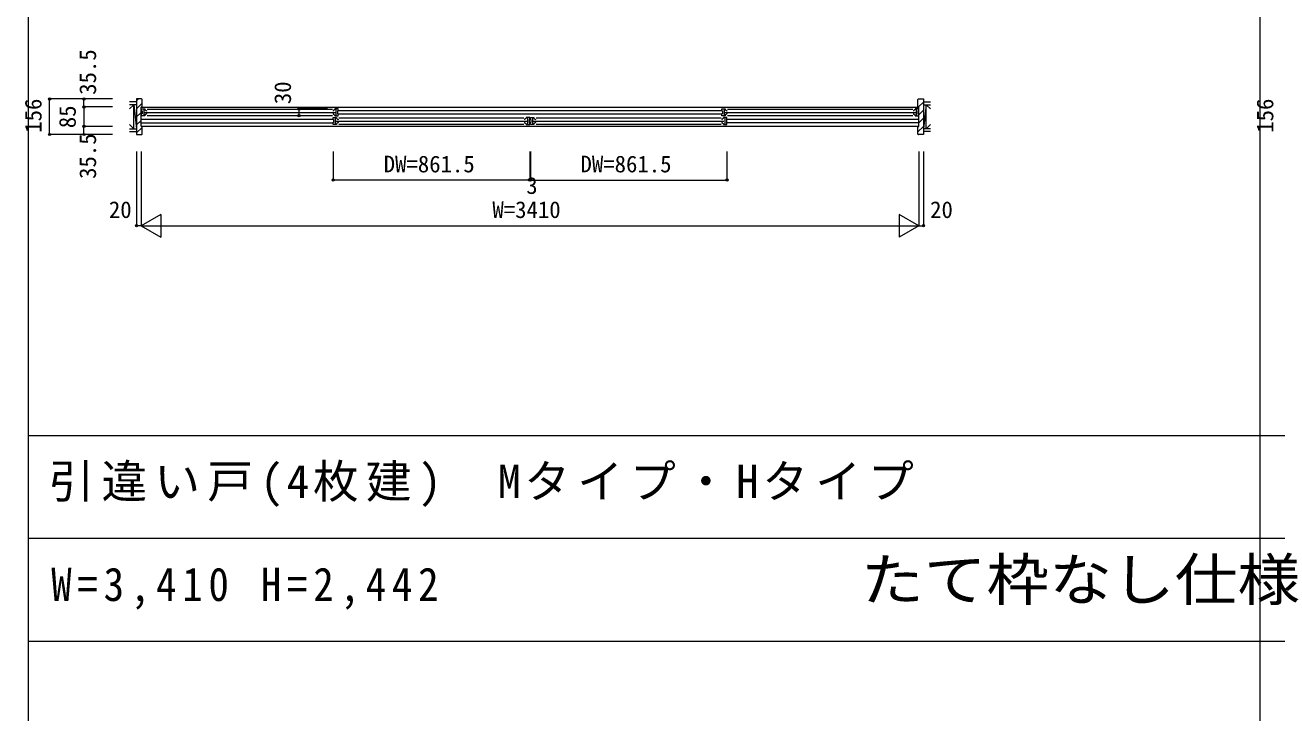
# Model space of a CAD drawing. Units: millimetres, scale not verified. Extents: x -21040 to 6475, y -14850 to 5150.
# Drawn here: x -21040 to -15551, y -3065 to -51 of the extents above; entities that cross this region are included whole.
import ezdxf
from ezdxf.enums import TextEntityAlignment as Align

# ---------------------------------------------------------------- set-up
doc = ezdxf.new("R2010")
doc.units = ezdxf.units.MM
doc.header["$LTSCALE"] = 50
doc.layers.add('0-0_0', color=7, linetype='Continuous')
for name, color, linetype, lineweight in [('0-1_YKK_F1', 7, 'Continuous', 9), ('0-2_YKK_N1', 2, 'Continuous', 9), ('0-3_YKK_Z1', 7, 'Continuous', 9), ('0-5_YKK_B1', 4, 'Continuous', 9), ('0-7_YKK_B2', 5, 'Continuous', 9)]:
    doc.layers.add(name, color=color, linetype=linetype, lineweight=lineweight)
doc.styles.add('ＭＳ ゴシック', font='')
doc.styles.get('ＭＳ ゴシック').set_extended_font_data('MS Gothic')

msp = doc.modelspace()

# ---------------------------------------------------------------- linework, layer by layer
at = {"layer": '0-1_YKK_F1'}
for p, q in [((-21025, -14850), (-21025, 5150)), ((-15625, -14850), (-15625, 4650)), ((-21025, -1850), (5975, -1850)), ((-21025, -2300), (5975, -2300)), ((-21025, -2750), (5975, -2750))]:
    msp.add_line(p, q, dxfattribs=at)
at = {"layer": '0-2_YKK_N1'}
for p, q in [((-20656.81, -374.5), (-20931.81, -374.5)), ((-20781.81, -410), (-20781.81, -495)), ((-19713.25, -418.5), (-19838.25, -418.5)), ((-20656.81, -495), (-20781.81, -495)), ((-20781.81, -530.5), (-20781.81, -495)), ((-20551, -605.5), (-20551, -930.5)), ((-20531, -605.5), (-20531, -930.5)), ((-19689, -605.5), (-19689, -730.5)), ((-18827.5, -605.5), (-18827.5, -730.5)), ((-18824.5, -605.5), (-18824.5, -730.5)), ((-17963, -605.5), (-17963, -730.5)), ((-17101, -605.5), (-17101, -930.5)), ((-18827.5, -730.5), (-19689, -730.5)), ((-18827.5, -730.5), (-18824.5, -730.5)), ((-18824.5, -730.5), (-17963, -730.5)), ((-20531, -930.5), (-20551, -930.5)), ((-20531, -930.5), (-17121, -930.5)), ((-20444.4, -880.5), (-20444.4, -980.5)), ((-17207.6, -880.5), (-17207.6, -980.5)), ((-17121, -930.5), (-17207.6, -980.5)), ((-17121, -930.5), (-17101, -930.5))]:
    msp.add_line(p, q, dxfattribs=at)
for points in [[(-20656.81, -530.5), (-20931.81, -530.5), (-20931.81, -374.5)], [(-20656.81, -410), (-20781.81, -410), (-20781.81, -374.5)], [(-19713.25, -448.5), (-19838.25, -448.5), (-19838.25, -418.5)], [(-17121, -605.5), (-17121, -930.5), (-17207.6, -880.5)], [(-20444.4, -880.5), (-20531, -930.5), (-20444.4, -980.5)]]:
    msp.add_lwpolyline(points, dxfattribs=at)
for centre in [(-20931.81, -374.5), (-20781.81, -374.5), (-20781.81, -410), (-19838.25, -418.5), (-20781.81, -495), (-19838.25, -448.5), (-20931.81, -530.5), (-20781.81, -530.5), (-19689, -730.5), (-18827.5, -730.5), (-18824.5, -730.5), (-17963, -730.5), (-20551, -930.5), (-17101, -930.5)]:
    msp.add_circle(centre, 5, dxfattribs=at)
at = {"layer": '0-3_YKK_Z1'}
for p, q in [((-20550.5, -387.5), (-20581.81, -387.5)), ((-20563, -400), (-20581.81, -418.81)), ((-20550.5, -400), (-20581.81, -400)), ((-20550.5, -400), (-20581.81, -400)), ((-17101.5, -387.5), (-17070.19, -387.5)), ((-17101.5, -400), (-17070.19, -400)), ((-17101.5, -400), (-17070.19, -400)), ((-17089, -400), (-17070.19, -418.81)), ((-20581.81, -486.19), (-20563, -505)), ((-17070.19, -486.19), (-17089, -505)), ((-20581.81, -505), (-20550.5, -505)), ((-20581.81, -505), (-20550.5, -505)), ((-20581.81, -517.5), (-20550.5, -517.5)), ((-17070.19, -505), (-17101.5, -505)), ((-17070.19, -505), (-17101.5, -505)), ((-17070.19, -517.5), (-17101.5, -517.5))]:
    msp.add_line(p, q, dxfattribs=at)
for points in [[(-20563, -505), (-20563, -400), (-20550.5, -505)], [(-17089, -505), (-17089, -400), (-17101.5, -505)]]:
    msp.add_lwpolyline(points, dxfattribs=at)
at = {"layer": '0-5_YKK_B1'}
for p, q in [((-20530, -411), (-17122, -411)), ((-20529, -418.5), (-20514, -418.5)), ((-20529, -428.5), (-20529, -418.5)), ((-20529, -427.25), (-20526.6, -427.25)), ((-20529, -448.5), (-20529, -438.5)), ((-20526.6, -427.25), (-20526.6, -439.75)), ((-20519.5, -418.5), (-20519.5, -448.5)), ((-20516, -433.5), (-19680.25, -433.5)), ((-20514, -418.5), (-20514, -421.5)), ((-20514, -421.5), (-20507, -426.3)), ((-20507, -426.3), (-20507, -428)), ((-20507, -439), (-20507, -440.7)), ((-20504, -420), (-19692.25, -420)), ((-19667.25, -418.5), (-19682.25, -418.5)), ((-19676.75, -418.5), (-19676.75, -448.5)), ((-19667.25, -427.25), (-19669.65, -427.25)), ((-19669.65, -427.25), (-19669.65, -439.75)), ((-19667.25, -428.5), (-19667.25, -418.5)), ((-19667.25, -448.5), (-19667.25, -438.5)), ((-19667.05, -425), (-17984.95, -425)), ((-17984.75, -418.5), (-17969.75, -418.5)), ((-17984.75, -428.5), (-17984.75, -418.5)), ((-17984.75, -427.25), (-17982.35, -427.25)), ((-17984.75, -448.5), (-17984.75, -438.5)), ((-17982.35, -427.25), (-17982.35, -439.75)), ((-17975.25, -418.5), (-17975.25, -448.5)), ((-17971.75, -433.5), (-17136, -433.5)), ((-17969.75, -418.5), (-17969.75, -421.5)), ((-17969.75, -421.5), (-17962.75, -426.3)), ((-17962.75, -426.3), (-17962.75, -428)), ((-17962.75, -439), (-17962.75, -440.7)), ((-17959.75, -420), (-17148, -420)), ((-17123, -418.5), (-17138, -418.5)), ((-17132.5, -418.5), (-17132.5, -448.5)), ((-17123, -427.25), (-17125.4, -427.25)), ((-17125.4, -427.25), (-17125.4, -439.75)), ((-17123, -428.5), (-17123, -418.5)), ((-17123, -448.5), (-17123, -438.5)), ((-20530, -462.97), (-19689.45, -462.97)), ((-20530, -479.97), (-19689.45, -479.97)), ((-20526.6, -439.75), (-20529, -439.75)), ((-20514, -448.5), (-20529, -448.5)), ((-20507, -440.7), (-20514, -445.5)), ((-20514, -445.5), (-20514, -448.5)), ((-20504, -447), (-19692.25, -447)), ((-19689.25, -456.5), (-19674.25, -456.5)), ((-19689.25, -466.5), (-19689.25, -456.5)), ((-19689.25, -465.25), (-19686.85, -465.25)), ((-19689.25, -486.5), (-19689.25, -476.5)), ((-19686.85, -477.75), (-19689.25, -477.75)), ((-19674.25, -486.5), (-19689.25, -486.5)), ((-19686.85, -465.25), (-19686.85, -477.75)), ((-19682.25, -448.5), (-19667.25, -448.5)), ((-19679.75, -456.5), (-19679.75, -486.5)), ((-19676.25, -471.5), (-18840.5, -471.5)), ((-19674.25, -456.5), (-19674.25, -459.5)), ((-19674.25, -459.5), (-19667.25, -464.3)), ((-19667.25, -478.7), (-19674.25, -483.5)), ((-19674.25, -483.5), (-19674.25, -486.5)), ((-19669.65, -439.75), (-19667.25, -439.75)), ((-19667.25, -464.3), (-19667.25, -466)), ((-19667.25, -477), (-19667.25, -478.7)), ((-17984.95, -442), (-19667.05, -442)), ((-19664.25, -458), (-18852.5, -458)), ((-19664.25, -485), (-18852.5, -485)), ((-18827.5, -456.5), (-18842.5, -456.5)), ((-18842.5, -486.5), (-18827.5, -486.5)), ((-18837, -456.5), (-18837, -486.5)), ((-18827.5, -465.25), (-18829.9, -465.25)), ((-18829.9, -465.25), (-18829.9, -477.75)), ((-18829.9, -477.75), (-18827.5, -477.75)), ((-18827.5, -466.5), (-18827.5, -456.5)), ((-18827.5, -486.5), (-18827.5, -476.5)), ((-18824.5, -456.5), (-18809.5, -456.5)), ((-18824.5, -466.5), (-18824.5, -456.5)), ((-18824.5, -465.25), (-18822.1, -465.25)), ((-18824.5, -486.5), (-18824.5, -476.5)), ((-18822.1, -477.75), (-18824.5, -477.75)), ((-18809.5, -486.5), (-18824.5, -486.5)), ((-18822.1, -465.25), (-18822.1, -477.75)), ((-18815, -456.5), (-18815, -486.5)), ((-18811.5, -471.5), (-17975.75, -471.5)), ((-18809.5, -456.5), (-18809.5, -459.5)), ((-18809.5, -459.5), (-18802.5, -464.3)), ((-18802.5, -478.7), (-18809.5, -483.5)), ((-18809.5, -483.5), (-18809.5, -486.5)), ((-18802.5, -464.3), (-18802.5, -466)), ((-18802.5, -477), (-18802.5, -478.7)), ((-18799.5, -458), (-17987.75, -458)), ((-18799.5, -485), (-17987.75, -485)), ((-17982.35, -439.75), (-17984.75, -439.75)), ((-17969.75, -448.5), (-17984.75, -448.5)), ((-17962.75, -456.5), (-17977.75, -456.5)), ((-17977.75, -486.5), (-17962.75, -486.5)), ((-17972.25, -456.5), (-17972.25, -486.5)), ((-17962.75, -440.7), (-17969.75, -445.5)), ((-17969.75, -445.5), (-17969.75, -448.5)), ((-17962.75, -465.25), (-17965.15, -465.25)), ((-17965.15, -465.25), (-17965.15, -477.75)), ((-17965.15, -477.75), (-17962.75, -477.75)), ((-17962.75, -466.5), (-17962.75, -456.5)), ((-17962.75, -486.5), (-17962.75, -476.5)), ((-17962.55, -462.97), (-17122, -462.97)), ((-17122, -479.97), (-17962.55, -479.97)), ((-17959.75, -447), (-17148, -447)), ((-17138, -448.5), (-17123, -448.5)), ((-17125.4, -439.75), (-17123, -439.75)), ((-20530, -494), (-17122, -494))]:
    msp.add_line(p, q, dxfattribs=at)
for points in [[(-19682.25, -418.5), (-19682.25, -421.5), (-19689.25, -426.3), (-19689.25, -428)], [(-19689.25, -439), (-19689.25, -440.7), (-19682.25, -445.5), (-19682.25, -448.5)], [(-17138, -418.5), (-17138, -421.5), (-17145, -426.3), (-17145, -428)], [(-17145, -439), (-17145, -440.7), (-17138, -445.5), (-17138, -448.5)], [(-18842.5, -456.5), (-18842.5, -459.5), (-18849.5, -464.3), (-18849.5, -466)], [(-18849.5, -477), (-18849.5, -478.7), (-18842.5, -483.5), (-18842.5, -486.5)], [(-17977.75, -456.5), (-17977.75, -459.5), (-17984.75, -464.3), (-17984.75, -466)], [(-17984.75, -477), (-17984.75, -478.7), (-17977.75, -483.5), (-17977.75, -486.5)]]:
    msp.add_lwpolyline(points, dxfattribs=at)
at = {"layer": '0-7_YKK_B2'}
for p, q in [((-20550.5, -374.5), (-20550.5, -530.5)), ((-20528.5, -374.5), (-20550.5, -374.5)), ((-20550.5, -382.53), (-20542.47, -374.5)), ((-20526.5, -409.5), (-20526.5, -376.5)), ((-17125.5, -377.57), (-17122.43, -374.5)), ((-17125.5, -409.5), (-17125.5, -376.5)), ((-17123.5, -374.5), (-17101.5, -374.5)), ((-17101.5, -374.5), (-17101.5, -530.5)), ((-20550.5, -417.88), (-20526.5, -393.88)), ((-20550.5, -453.24), (-20531, -433.73)), ((-20531, -494), (-20531, -411)), ((-20530, -410), (-20527, -410)), ((-20527, -410), (-20526.5, -409.5)), ((-17125, -410), (-17125.5, -409.5)), ((-17122, -410), (-17125, -410)), ((-17122.57, -410), (-17101.5, -388.93)), ((-17121, -494), (-17121, -411)), ((-17121, -443.78), (-17101.5, -424.28)), ((-20550.5, -488.59), (-20531, -469.09)), ((-17121, -479.14), (-17101.5, -459.64)), ((-20550.5, -523.95), (-20526.5, -499.95)), ((-20550.5, -530.5), (-20528.5, -530.5)), ((-20527, -495), (-20530, -495)), ((-20526.5, -495.5), (-20527, -495)), ((-20526.5, -528.5), (-20526.5, -495.5)), ((-17125.5, -518.99), (-17101.5, -494.99)), ((-17125.5, -495.5), (-17125, -495)), ((-17125.5, -528.5), (-17125.5, -495.5)), ((-17125, -495), (-17122, -495)), ((-17101.5, -530.5), (-17123.5, -530.5)), ((-17101.65, -530.5), (-17101.5, -530.35))]:
    msp.add_line(p, q, dxfattribs=at)
for centre, radius, start, end in [((-20528.5, -376.5), 2, 0, 90), ((-17123.5, -376.5), 2, 90, 180), ((-20530, -411), 1, 90, 180), ((-17122, -411), 1, 0, 90), ((-20530, -494), 1, 180, 270), ((-20528.5, -528.5), 2, 270, 0), ((-17123.5, -528.5), 2, 180, 270), ((-17122, -494), 1, 270, 0)]:
    msp.add_arc(centre, radius, start, end, dxfattribs=at)

# ---------------------------------------------------------------- texts
at = {"layer": '0-0_0', "color": 3, "style": 'ＭＳ ゴシック', "width": 1.1}
msp.add_text('たて枠なし仕様', height=183.3, dxfattribs=at).set_placement((-17374.95, -2627.42), align=Align.BOTTOM_LEFT)
at = {"layer": '0-0_0', "char_height": 146.6, "attachment_point": 7, "style": 'ＭＳ ゴシック'}
for s, insert in [('\\T1.16;引違い戸(4枚建)\\~\\~Mタイプ・Hタイプ', (-20936.67, -2162.5)), ('\\T1.28;\\W0.9;W=3,410\\~H=2,442', (-20925, -2612.5))]:
    msp.add_mtext(s, dxfattribs=dict(at, insert=insert))
at = {"layer": '0-2_YKK_N1', "color": 4, "style": 'ＭＳ ゴシック'}
for s, p in [('35.5', (-20706.36, -356.76)), ('30', (-19851.76, -397.62)), ('156', (-20945.32, -522.91)), ('156', (-15545.32, -522.91)), ('85', (-20795.32, -502.91)), ('35.5', (-20706.36, -725.19))]:
    msp.add_text(s, height=73.31, rotation=90, dxfattribs=at).set_placement(p, align=Align.BOTTOM_LEFT)
for s, p in [('DW=861.5', (-19467.37, -718.5)), ('DW=861.5', (-18604.63, -718.5)), ('3', (-18842.5, -812.95)), ('W=3410', (-18990.88, -918.5)), ('20', (-20672.15, -918.5)), ('20', (-17072, -918.5))]:
    msp.add_text(s, height=73.31, dxfattribs=at).set_placement(p, align=Align.BOTTOM_LEFT)

doc.saveas('drawing.dxf')
